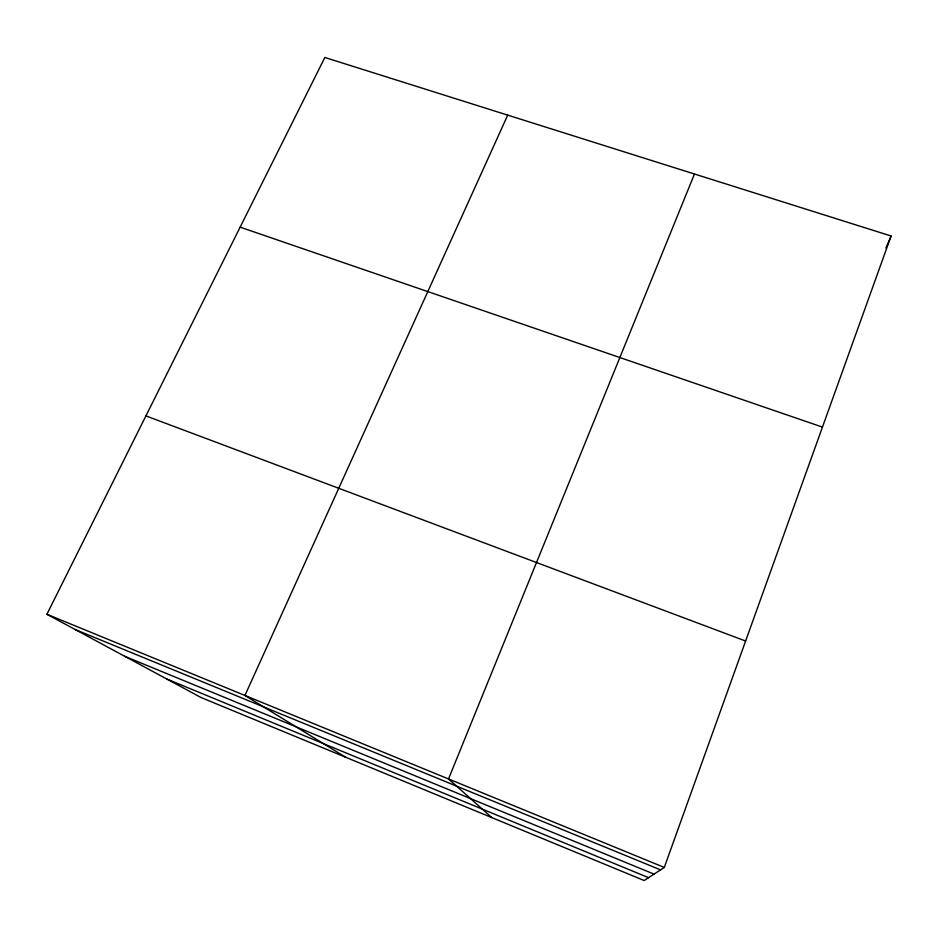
<?xml version="1.0" encoding="UTF-8"?>
<svg xmlns="http://www.w3.org/2000/svg" width="938" height="938" viewBox="0 0 938 938"><rect width="100%" height="100%" fill="white"/><g stroke="black" fill="none" stroke-linecap="round" stroke-linejoin="round"><path stroke-width="1.41" d="M664.292 867.439L891.1 236.001L324.841 57.476L46.9 614.261L200.943 697.473L644.183 880.524L664.292 867.439L46.9 614.261M694.472 174.011L448.516 778.95L491.793 817.584M885.871 247.984L891.1 236.001M507.704 115.128L244.935 695.468L345.559 757.201M240.14 227.16L822.462 427.107M145.918 415.897L745.616 641.029M75.063 629.48L660.54 869.878M124.613 656.248L654.02 874.122M166.694 678.983L648.568 877.663"/></g></svg>
